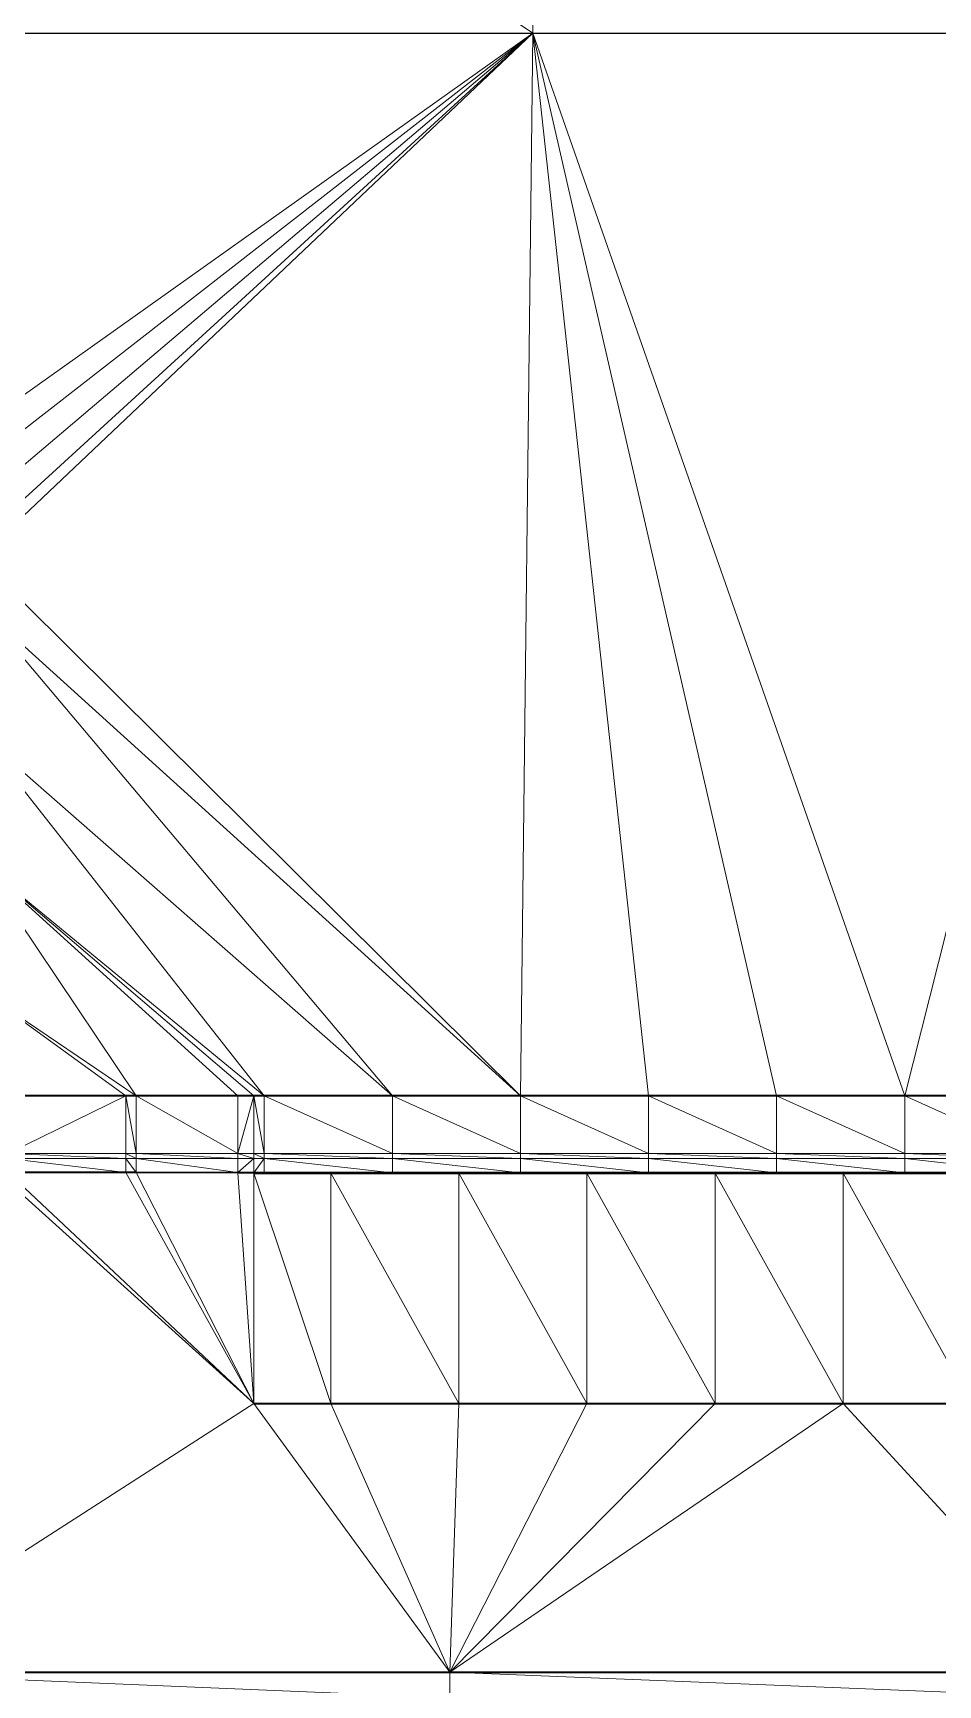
# Model space of a CAD drawing. Header units: metres. Extents: x 246428 to 246884, y 7418966 to 7419490.
# Drawn here: x 246691.11 to 246698.17, y 7419367.3 to 7419380.21 of the extents above; entities that cross this region are included whole.
import ezdxf

# ---------------------------------------------------------------- set-up
doc = ezdxf.new("R2010")
doc.units = ezdxf.units.M
doc.linetypes.add('blank name', pattern=[0])
doc.linetypes.add('HIDDEN', pattern=[9.525, 6.35, -3.175])
doc.layers.add('_12D_UNMAPPED', color=7, linetype='Continuous')
doc.layers.add('GRADELINES', color=250, linetype='HIDDEN', lineweight=25)
doc.layers.add('MISC_PATHS', color=7, linetype='Continuous', lineweight=35)
for name, color, linetype, lineweight, true_color in [('KERB_BACK', 7, 'Continuous', 35, 0x5fd2ff), ('KERB_LINE', 7, 'Continuous', 18, 0xb9b9b9), ('KERB_LIP', 7, 'Continuous', 35, 0x5fd2ff), ('KERB_TOP', 7, 'Continuous', 18, 0xb9b9b9)]:
    doc.layers.add(name, color=color, linetype=linetype, lineweight=lineweight, true_color=true_color)

msp = doc.modelspace()

# ---------------------------------------------------------------- linework, layer by layer
at = {"layer": '_12D_UNMAPPED', "color": 3, "linetype": 'blank name', "lineweight": 0}
for points in [[(246695.008, 7419380.205, 34.77), (246690.008, 7419383.555, 34.712), (246695.008, 7419383.555, 34.804)], [(246695.008, 7419380.205, 34.77), (246690.008, 7419380.205, 34.679), (246690.008, 7419383.555, 34.712)], [(246700.008, 7419380.205, 34.861), (246695.008, 7419380.205, 34.77), (246695.008, 7419383.555, 34.804)], [(246700.008, 7419383.555, 34.895), (246700.008, 7419380.205, 34.861), (246695.008, 7419383.555, 34.804)], [(246690.008, 7419380.205, 34.679), (246695.008, 7419380.205, 34.77), (246690.369, 7419376.91, 34.652)], [(246695.008, 7419380.205, 34.77), (246690.517, 7419376.709, 34.653), (246690.369, 7419376.91, 34.652)], [(246695.008, 7419380.205, 34.77), (246690.619, 7419376.481, 34.652), (246690.517, 7419376.709, 34.653)], [(246695.008, 7419380.205, 34.77), (246690.672, 7419376.238, 34.651), (246690.619, 7419376.481, 34.652)], [(246695.008, 7419380.205, 34.77), (246690.679, 7419376.105, 34.65), (246690.672, 7419376.238, 34.651)], [(246695.008, 7419380.205, 34.77), (246694.911, 7419371.905, 34.685), (246690.679, 7419376.105, 34.65)], [(246695.911, 7419371.905, 34.704), (246694.911, 7419371.905, 34.685), (246695.008, 7419380.205, 34.77)], [(246700.008, 7419380.205, 34.861), (246697.911, 7419371.905, 34.74), (246695.008, 7419380.205, 34.77)], [(246696.911, 7419371.905, 34.722), (246695.911, 7419371.905, 34.704), (246695.008, 7419380.205, 34.77)], [(246697.911, 7419371.905, 34.74), (246696.911, 7419371.905, 34.722), (246695.008, 7419380.205, 34.77)], [(246697.911, 7419371.905, 34.74), (246700.008, 7419380.205, 34.861), (246698.911, 7419371.905, 34.758)], [(246694.911, 7419371.905, 34.685), (246690.679, 7419375.738, 34.646), (246690.679, 7419376.105, 34.65)], [(246694.911, 7419371.905, 34.685), (246693.911, 7419371.905, 34.667), (246690.679, 7419375.738, 34.646)], [(246693.911, 7419371.905, 34.667), (246690.679, 7419374.738, 34.636), (246690.679, 7419375.738, 34.646)], [(246692.911, 7419371.905, 34.649), (246690.679, 7419373.738, 34.626), (246690.679, 7419374.738, 34.636)], [(246693.911, 7419371.905, 34.667), (246692.911, 7419371.905, 34.649), (246690.679, 7419374.738, 34.636)], [(246691.911, 7419371.905, 34.631), (246690.679, 7419372.738, 34.616), (246690.679, 7419373.738, 34.626)], [(246692.704, 7419371.905, 34.645), (246691.911, 7419371.905, 34.631), (246690.679, 7419373.738, 34.626)], [(246692.829, 7419371.905, 34.647), (246692.829, 7419371.905, 34.647), (246690.679, 7419373.738, 34.626)], [(246692.704, 7419371.905, 34.645), (246692.704, 7419371.905, 34.645), (246690.679, 7419373.738, 34.626)], [(246692.829, 7419371.905, 34.647), (246692.704, 7419371.905, 34.645), (246690.679, 7419373.738, 34.626)], [(246692.911, 7419371.905, 34.649), (246692.829, 7419371.905, 34.647), (246690.679, 7419373.738, 34.626)], [(246691.829, 7419371.905, 34.629), (246690.911, 7419371.905, 34.612), (246690.679, 7419372.738, 34.616)], [(246691.829, 7419371.905, 34.629), (246691.829, 7419371.905, 34.629), (246690.679, 7419372.738, 34.616)], [(246691.911, 7419371.905, 34.631), (246691.829, 7419371.905, 34.629), (246690.679, 7419372.738, 34.616)], [(246690.911, 7419371.905, 34.612), (246691.829, 7419371.905, 34.629), (246690.911, 7419371.455, 34.587)], [(246691.829, 7419371.905, 34.629), (246691.829, 7419371.455, 34.604), (246690.911, 7419371.455, 34.587)], [(246691.829, 7419371.905, 34.629), (246691.911, 7419371.905, 34.631), (246691.911, 7419371.455, 34.606)], [(246691.829, 7419371.905, 34.629), (246691.911, 7419371.455, 34.606), (246691.829, 7419371.455, 34.604)], [(246691.829, 7419371.905, 34.629), (246691.829, 7419371.905, 34.629), (246691.829, 7419371.455, 34.604)], [(246691.829, 7419371.905, 34.629), (246691.829, 7419371.455, 34.604), (246691.829, 7419371.455, 34.604)], [(246691.911, 7419371.905, 34.631), (246692.704, 7419371.905, 34.645), (246692.704, 7419371.455, 34.62)], [(246691.911, 7419371.905, 34.631), (246692.704, 7419371.455, 34.62), (246691.911, 7419371.455, 34.606)], [(246692.704, 7419371.905, 34.645), (246692.704, 7419371.455, 34.62), (246692.704, 7419371.455, 34.62)], [(246692.704, 7419371.905, 34.645), (246692.704, 7419371.905, 34.645), (246692.704, 7419371.455, 34.62)], [(246692.704, 7419371.905, 34.645), (246692.829, 7419371.905, 34.647), (246692.704, 7419371.455, 34.62)], [(246692.829, 7419371.905, 34.647), (246692.829, 7419371.455, 34.622), (246692.704, 7419371.455, 34.62)], [(246692.829, 7419371.905, 34.647), (246692.829, 7419371.455, 34.622), (246692.829, 7419371.455, 34.622)], [(246692.829, 7419371.905, 34.647), (246692.829, 7419371.905, 34.647), (246692.829, 7419371.455, 34.622)], [(246692.829, 7419371.905, 34.647), (246692.911, 7419371.455, 34.624), (246692.829, 7419371.455, 34.622)], [(246692.829, 7419371.905, 34.647), (246692.911, 7419371.905, 34.649), (246692.911, 7419371.455, 34.624)], [(246692.911, 7419371.905, 34.649), (246693.911, 7419371.905, 34.667), (246693.911, 7419371.455, 34.642)], [(246692.911, 7419371.455, 34.624), (246692.911, 7419371.905, 34.649), (246693.911, 7419371.455, 34.642)], [(246693.911, 7419371.905, 34.667), (246694.911, 7419371.905, 34.685), (246694.911, 7419371.455, 34.66)], [(246693.911, 7419371.455, 34.642), (246693.911, 7419371.905, 34.667), (246694.911, 7419371.455, 34.66)], [(246694.911, 7419371.905, 34.685), (246695.911, 7419371.905, 34.704), (246695.911, 7419371.455, 34.679)], [(246694.911, 7419371.455, 34.66), (246694.911, 7419371.905, 34.685), (246695.911, 7419371.455, 34.679)], [(246695.911, 7419371.905, 34.704), (246696.911, 7419371.905, 34.722), (246696.911, 7419371.455, 34.697)], [(246695.911, 7419371.455, 34.679), (246695.911, 7419371.905, 34.704), (246696.911, 7419371.455, 34.697)], [(246696.911, 7419371.905, 34.722), (246697.911, 7419371.905, 34.74), (246697.911, 7419371.455, 34.715)], [(246696.911, 7419371.455, 34.697), (246696.911, 7419371.905, 34.722), (246697.911, 7419371.455, 34.715)], [(246697.911, 7419371.455, 34.715), (246697.911, 7419371.905, 34.74), (246698.911, 7419371.455, 34.733)], [(246698.911, 7419371.455, 34.733), (246697.911, 7419371.905, 34.74), (246698.911, 7419371.905, 34.758)], [(246690.911, 7419371.455, 34.587), (246691.829, 7419371.455, 34.604), (246691.829, 7419371.415, 34.754)], [(246690.911, 7419371.455, 34.587), (246691.829, 7419371.415, 34.754), (246690.911, 7419371.415, 34.737)], [(246691.829, 7419371.455, 34.604), (246691.829, 7419371.455, 34.604), (246691.829, 7419371.415, 34.754)], [(246691.829, 7419371.455, 34.604), (246691.911, 7419371.415, 34.743), (246691.829, 7419371.415, 34.754)], [(246691.829, 7419371.455, 34.604), (246691.911, 7419371.455, 34.606), (246691.911, 7419371.415, 34.743)], [(246691.829, 7419371.455, 34.604), (246691.829, 7419371.415, 34.754), (246691.829, 7419371.415, 34.754)], [(246691.911, 7419371.455, 34.606), (246692.704, 7419371.455, 34.62), (246692.704, 7419371.415, 34.639)], [(246691.911, 7419371.455, 34.606), (246692.704, 7419371.415, 34.639), (246691.911, 7419371.415, 34.743)], [(246692.704, 7419371.455, 34.62), (246692.704, 7419371.455, 34.62), (246692.704, 7419371.415, 34.639)], [(246692.704, 7419371.455, 34.62), (246692.829, 7419371.455, 34.622), (246692.829, 7419371.415, 34.622)], [(246692.704, 7419371.455, 34.62), (246692.829, 7419371.415, 34.622), (246692.704, 7419371.415, 34.639)], [(246692.704, 7419371.455, 34.62), (246692.704, 7419371.415, 34.639), (246692.704, 7419371.415, 34.639)], [(246692.829, 7419371.455, 34.622), (246692.829, 7419371.455, 34.622), (246692.829, 7419371.415, 34.622)], [(246692.829, 7419371.455, 34.622), (246692.911, 7419371.455, 34.624), (246692.911, 7419371.415, 34.624)], [(246692.829, 7419371.455, 34.622), (246692.911, 7419371.415, 34.624), (246692.829, 7419371.415, 34.622)], [(246692.829, 7419371.455, 34.622), (246692.829, 7419371.415, 34.622), (246692.829, 7419371.415, 34.622)], [(246692.911, 7419371.455, 34.624), (246693.911, 7419371.455, 34.642), (246693.911, 7419371.415, 34.642)], [(246692.911, 7419371.415, 34.624), (246692.911, 7419371.455, 34.624), (246693.911, 7419371.415, 34.642)], [(246693.911, 7419371.455, 34.642), (246694.911, 7419371.455, 34.66), (246694.911, 7419371.415, 34.66)], [(246693.911, 7419371.415, 34.642), (246693.911, 7419371.455, 34.642), (246694.911, 7419371.415, 34.66)], [(246694.911, 7419371.455, 34.66), (246695.911, 7419371.455, 34.679), (246695.911, 7419371.415, 34.679)], [(246694.911, 7419371.415, 34.66), (246694.911, 7419371.455, 34.66), (246695.911, 7419371.415, 34.679)], [(246695.911, 7419371.455, 34.679), (246696.911, 7419371.455, 34.697), (246696.911, 7419371.415, 34.697)], [(246695.911, 7419371.415, 34.679), (246695.911, 7419371.455, 34.679), (246696.911, 7419371.415, 34.697)], [(246696.911, 7419371.455, 34.697), (246697.911, 7419371.455, 34.715), (246697.911, 7419371.415, 34.715)], [(246696.911, 7419371.415, 34.697), (246696.911, 7419371.455, 34.697), (246697.911, 7419371.415, 34.715)], [(246697.911, 7419371.415, 34.715), (246697.911, 7419371.455, 34.715), (246698.911, 7419371.415, 34.733)], [(246698.911, 7419371.415, 34.733), (246697.911, 7419371.455, 34.715), (246698.911, 7419371.455, 34.733)], [(246690.829, 7419371.308, 34.736), (246692.829, 7419369.503, 34.642), (246689.568, 7419367.405, 34.816)], [(246690.829, 7419371.308, 34.736), (246690.911, 7419371.308, 34.737), (246692.829, 7419369.503, 34.642)], [(246690.911, 7419371.415, 34.737), (246691.829, 7419371.415, 34.754), (246691.829, 7419371.308, 34.754)], [(246690.911, 7419371.415, 34.737), (246691.829, 7419371.308, 34.754), (246690.911, 7419371.308, 34.737)], [(246690.911, 7419371.308, 34.737), (246691.829, 7419371.308, 34.754), (246692.829, 7419369.503, 34.642)], [(246691.829, 7419371.415, 34.754), (246691.829, 7419371.415, 34.754), (246691.829, 7419371.308, 34.754)], [(246691.829, 7419371.415, 34.754), (246691.911, 7419371.308, 34.743), (246691.829, 7419371.308, 34.754)], [(246691.829, 7419371.415, 34.754), (246691.911, 7419371.415, 34.743), (246691.911, 7419371.308, 34.743)], [(246691.829, 7419371.415, 34.754), (246691.829, 7419371.308, 34.754), (246691.829, 7419371.308, 34.754)], [(246691.829, 7419371.308, 34.754), (246691.911, 7419371.308, 34.743), (246692.829, 7419369.503, 34.642)], [(246691.829, 7419371.308, 34.754), (246691.829, 7419371.308, 34.754), (246692.829, 7419369.503, 34.642)], [(246691.911, 7419371.415, 34.743), (246692.704, 7419371.415, 34.639), (246692.704, 7419371.308, 34.639)], [(246691.911, 7419371.415, 34.743), (246692.704, 7419371.308, 34.639), (246691.911, 7419371.308, 34.743)], [(246692.704, 7419371.308, 34.639), (246692.704, 7419371.305, 34.639), (246691.911, 7419371.308, 34.743)], [(246691.911, 7419371.308, 34.743), (246692.704, 7419371.305, 34.639), (246692.829, 7419369.503, 34.642)], [(246692.704, 7419371.415, 34.639), (246692.704, 7419371.415, 34.639), (246692.704, 7419371.308, 34.639)], [(246692.829, 7419371.415, 34.622), (246692.829, 7419371.305, 34.622), (246692.704, 7419371.308, 34.639)], [(246692.704, 7419371.415, 34.639), (246692.829, 7419371.415, 34.622), (246692.704, 7419371.308, 34.639)], [(246692.829, 7419371.305, 34.622), (246692.704, 7419371.305, 34.639), (246692.704, 7419371.308, 34.639)], [(246692.704, 7419371.305, 34.639), (246692.829, 7419371.303, 34.624), (246692.829, 7419369.503, 34.642)], [(246692.704, 7419371.305, 34.639), (246692.829, 7419371.305, 34.622), (246692.829, 7419371.303, 34.624)], [(246692.829, 7419371.415, 34.622), (246692.829, 7419371.415, 34.622), (246692.829, 7419371.305, 34.622)], [(246692.829, 7419371.415, 34.622), (246692.911, 7419371.415, 34.624), (246692.829, 7419371.305, 34.622)], [(246692.911, 7419371.415, 34.624), (246692.911, 7419371.305, 34.624), (246692.829, 7419371.305, 34.622)], [(246692.829, 7419371.415, 34.622), (246692.829, 7419371.305, 34.622), (246692.829, 7419371.305, 34.622)], [(246692.829, 7419371.305, 34.622), (246692.911, 7419371.305, 34.624), (246692.829, 7419371.303, 34.624)], [(246692.829, 7419371.305, 34.622), (246692.829, 7419371.305, 34.622), (246692.829, 7419371.303, 34.624)], [(246692.829, 7419371.303, 34.624), (246692.911, 7419371.305, 34.624), (246693.43, 7419371.303, 34.635)], [(246692.829, 7419369.503, 34.642), (246692.829, 7419371.303, 34.624), (246693.43, 7419369.503, 34.653)], [(246692.829, 7419371.303, 34.624), (246693.43, 7419371.303, 34.635), (246693.43, 7419369.503, 34.653)], [(246692.911, 7419371.305, 34.624), (246692.911, 7419371.415, 34.624), (246693.911, 7419371.305, 34.642)], [(246692.911, 7419371.415, 34.624), (246693.911, 7419371.415, 34.642), (246693.911, 7419371.305, 34.642)], [(246692.911, 7419371.305, 34.624), (246693.911, 7419371.305, 34.642), (246693.43, 7419371.303, 34.635)], [(246693.43, 7419371.303, 34.635), (246693.911, 7419371.305, 34.642), (246694.43, 7419371.303, 34.653)], [(246693.43, 7419371.303, 34.635), (246694.43, 7419371.303, 34.653), (246694.43, 7419369.503, 34.671)], [(246693.43, 7419369.503, 34.653), (246693.43, 7419371.303, 34.635), (246694.43, 7419369.503, 34.671)], [(246693.911, 7419371.305, 34.642), (246693.911, 7419371.415, 34.642), (246694.911, 7419371.305, 34.66)], [(246693.911, 7419371.415, 34.642), (246694.911, 7419371.415, 34.66), (246694.911, 7419371.305, 34.66)], [(246693.911, 7419371.305, 34.642), (246694.911, 7419371.305, 34.66), (246694.43, 7419371.303, 34.653)], [(246694.43, 7419371.303, 34.653), (246694.911, 7419371.305, 34.66), (246695.43, 7419371.303, 34.671)], [(246694.43, 7419371.303, 34.653), (246695.43, 7419371.303, 34.671), (246695.43, 7419369.503, 34.689)], [(246694.43, 7419369.503, 34.671), (246694.43, 7419371.303, 34.653), (246695.43, 7419369.503, 34.689)], [(246694.911, 7419371.305, 34.66), (246694.911, 7419371.415, 34.66), (246695.911, 7419371.305, 34.679)], [(246694.911, 7419371.415, 34.66), (246695.911, 7419371.415, 34.679), (246695.911, 7419371.305, 34.679)], [(246694.911, 7419371.305, 34.66), (246695.911, 7419371.305, 34.679), (246695.43, 7419371.303, 34.671)], [(246695.43, 7419371.303, 34.671), (246695.911, 7419371.305, 34.679), (246696.43, 7419371.303, 34.689)], [(246695.43, 7419371.303, 34.671), (246696.43, 7419371.303, 34.689), (246696.43, 7419369.503, 34.707)], [(246695.43, 7419369.503, 34.689), (246695.43, 7419371.303, 34.671), (246696.43, 7419369.503, 34.707)], [(246695.911, 7419371.305, 34.679), (246695.911, 7419371.415, 34.679), (246696.911, 7419371.305, 34.697)], [(246695.911, 7419371.415, 34.679), (246696.911, 7419371.415, 34.697), (246696.911, 7419371.305, 34.697)], [(246695.911, 7419371.305, 34.679), (246696.911, 7419371.305, 34.697), (246696.43, 7419371.303, 34.689)], [(246696.43, 7419371.303, 34.689), (246696.911, 7419371.305, 34.697), (246697.43, 7419371.303, 34.707)], [(246696.43, 7419371.303, 34.689), (246697.43, 7419371.303, 34.707), (246697.43, 7419369.503, 34.725)], [(246696.43, 7419369.503, 34.707), (246696.43, 7419371.303, 34.689), (246697.43, 7419369.503, 34.725)], [(246696.911, 7419371.305, 34.697), (246696.911, 7419371.415, 34.697), (246697.911, 7419371.305, 34.715)], [(246696.911, 7419371.415, 34.697), (246697.911, 7419371.415, 34.715), (246697.911, 7419371.305, 34.715)], [(246696.911, 7419371.305, 34.697), (246697.911, 7419371.305, 34.715), (246697.43, 7419371.303, 34.707)], [(246697.43, 7419371.303, 34.707), (246697.911, 7419371.305, 34.715), (246698.43, 7419371.303, 34.726)], [(246697.43, 7419369.503, 34.725), (246697.43, 7419371.303, 34.707), (246698.43, 7419369.503, 34.744)], [(246697.43, 7419371.303, 34.707), (246698.43, 7419371.303, 34.726), (246698.43, 7419369.503, 34.744)], [(246697.911, 7419371.305, 34.715), (246697.911, 7419371.415, 34.715), (246698.911, 7419371.305, 34.733)], [(246698.911, 7419371.305, 34.733), (246697.911, 7419371.415, 34.715), (246698.911, 7419371.415, 34.733)], [(246698.43, 7419371.303, 34.726), (246697.911, 7419371.305, 34.715), (246698.911, 7419371.305, 34.733)], [(246692.829, 7419369.503, 34.642), (246694.359, 7419367.405, 34.85), (246689.568, 7419367.405, 34.816)], [(246694.359, 7419367.405, 34.85), (246692.829, 7419369.503, 34.642), (246693.43, 7419369.503, 34.653)], [(246694.359, 7419367.405, 34.85), (246693.43, 7419369.503, 34.653), (246694.43, 7419369.503, 34.671)], [(246699.359, 7419367.405, 34.885), (246694.359, 7419367.405, 34.85), (246697.43, 7419369.503, 34.725)], [(246694.359, 7419367.405, 34.85), (246694.43, 7419369.503, 34.671), (246695.43, 7419369.503, 34.689)], [(246694.359, 7419367.405, 34.85), (246695.43, 7419369.503, 34.689), (246696.43, 7419369.503, 34.707)], [(246697.43, 7419369.503, 34.725), (246694.359, 7419367.405, 34.85), (246696.43, 7419369.503, 34.707)], [(246697.43, 7419369.503, 34.725), (246698.43, 7419369.503, 34.744), (246699.359, 7419367.405, 34.885)], [(246694.359, 7419367.205, 34.85), (246689.359, 7419367.205, 34.815), (246689.568, 7419367.405, 34.816)], [(246694.359, 7419367.405, 34.85), (246694.359, 7419367.205, 34.85), (246689.568, 7419367.405, 34.816)], [(246699.359, 7419367.205, 34.885), (246694.359, 7419367.405, 34.85), (246699.359, 7419367.405, 34.885)], [(246699.359, 7419367.205, 34.885), (246694.359, 7419367.205, 34.85), (246694.359, 7419367.405, 34.85)]]:
    msp.add_3dface(points, dxfattribs=at)
at = {"layer": 'GRADELINES'}
msp.add_polyline3d([(246635.008, 7419380.205, 33.699), (246640.008, 7419380.205, 33.768), (246641.752, 7419380.205, 33.798), (246645.008, 7419380.205, 33.858), (246645.008, 7419380.205, 33.858), (246650.008, 7419380.205, 33.949), (246653.179, 7419380.205, 34.007), (246653.18, 7419380.205, 34.007), (246653.18, 7419380.205, 34.007), (246655.008, 7419380.205, 34.04), (246660.008, 7419380.205, 34.131), (246665.008, 7419380.205, 34.223), (246670.008, 7419380.205, 34.314), (246675.008, 7419380.205, 34.405), (246680.008, 7419380.205, 34.496), (246685.008, 7419380.205, 34.588), (246690.008, 7419380.205, 34.679), (246695.008, 7419380.205, 34.77), (246700.008, 7419380.205, 34.861)], dxfattribs=at)
at = {"layer": 'KERB_BACK'}
for points in [[(246698.911, 7419371.305, 34.733), (246697.911, 7419371.305, 34.715), (246696.911, 7419371.305, 34.697), (246695.911, 7419371.305, 34.679), (246694.911, 7419371.305, 34.66), (246693.911, 7419371.305, 34.642), (246692.911, 7419371.305, 34.624), (246692.829, 7419371.305, 34.622), (246692.829, 7419371.305, 34.622), (246692.704, 7419371.305, 34.639), (246692.704, 7419371.308, 34.639), (246691.911, 7419371.308, 34.743), (246691.829, 7419371.308, 34.754), (246691.829, 7419371.308, 34.754), (246690.911, 7419371.308, 34.737)], [(246634.359, 7419367.405, 34.426), (246639.359, 7419367.405, 34.461), (246644.359, 7419367.405, 34.497), (246649.359, 7419367.405, 34.532), (246654.359, 7419367.405, 34.567), (246659.359, 7419367.405, 34.603), (246664.359, 7419367.405, 34.638), (246669.359, 7419367.405, 34.673), (246672.065, 7419367.405, 34.692), (246672.065, 7419367.405, 34.692), (246674.359, 7419367.405, 34.709), (246679.359, 7419367.405, 34.744), (246684.359, 7419367.405, 34.779), (246689.359, 7419367.405, 34.815), (246694.359, 7419367.405, 34.85), (246699.359, 7419367.405, 34.885), (246704.359, 7419367.405, 34.921), (246709.359, 7419367.405, 34.956), (246714.359, 7419367.405, 34.991), (246715.767, 7419367.405, 35.001), (246715.767, 7419367.405, 35.001)]]:
    msp.add_polyline3d(points, dxfattribs=at)
at = {"layer": 'KERB_LINE'}
msp.add_polyline3d([(246698.911, 7419371.455, 34.733), (246697.911, 7419371.455, 34.715), (246696.911, 7419371.455, 34.697), (246695.911, 7419371.455, 34.679), (246694.911, 7419371.455, 34.66), (246693.911, 7419371.455, 34.642), (246692.911, 7419371.455, 34.624), (246692.829, 7419371.455, 34.622), (246692.829, 7419371.455, 34.622), (246692.704, 7419371.455, 34.62), (246692.704, 7419371.455, 34.62), (246691.911, 7419371.455, 34.606), (246691.829, 7419371.455, 34.604), (246691.829, 7419371.455, 34.604), (246690.911, 7419371.455, 34.587)], dxfattribs=at)
at = {"layer": 'KERB_LIP'}
msp.add_polyline3d([(246698.911, 7419371.905, 34.758), (246697.911, 7419371.905, 34.74), (246696.911, 7419371.905, 34.722), (246695.911, 7419371.905, 34.704), (246694.911, 7419371.905, 34.685), (246693.911, 7419371.905, 34.667), (246692.911, 7419371.905, 34.649), (246692.829, 7419371.905, 34.647), (246692.829, 7419371.905, 34.647), (246692.704, 7419371.905, 34.645), (246692.704, 7419371.905, 34.645), (246691.911, 7419371.905, 34.631), (246691.829, 7419371.905, 34.629), (246691.829, 7419371.905, 34.629), (246690.911, 7419371.905, 34.612)], dxfattribs=at)
at = {"layer": 'KERB_TOP'}
msp.add_polyline3d([(246698.911, 7419371.415, 34.733), (246697.911, 7419371.415, 34.715), (246696.911, 7419371.415, 34.697), (246695.911, 7419371.415, 34.679), (246694.911, 7419371.415, 34.66), (246693.911, 7419371.415, 34.642), (246692.911, 7419371.415, 34.624), (246692.829, 7419371.415, 34.622), (246692.829, 7419371.415, 34.622), (246692.704, 7419371.415, 34.639), (246692.704, 7419371.415, 34.639), (246691.911, 7419371.415, 34.743), (246691.829, 7419371.415, 34.754), (246691.829, 7419371.415, 34.754), (246690.911, 7419371.415, 34.737)], dxfattribs=at)
at = {"layer": 'MISC_PATHS'}
for points in [[(246692.829, 7419371.303, 34.624), (246693.43, 7419371.303, 34.635), (246694.43, 7419371.303, 34.653), (246695.43, 7419371.303, 34.671), (246696.43, 7419371.303, 34.689), (246697.43, 7419371.303, 34.707), (246698.43, 7419371.303, 34.726)], [(246692.829, 7419369.503, 34.642), (246693.43, 7419369.503, 34.653), (246694.43, 7419369.503, 34.671), (246695.43, 7419369.503, 34.689), (246696.43, 7419369.503, 34.707), (246697.43, 7419369.503, 34.725), (246698.43, 7419369.503, 34.744)]]:
    msp.add_polyline3d(points, dxfattribs=at)

doc.saveas('drawing.dxf')
